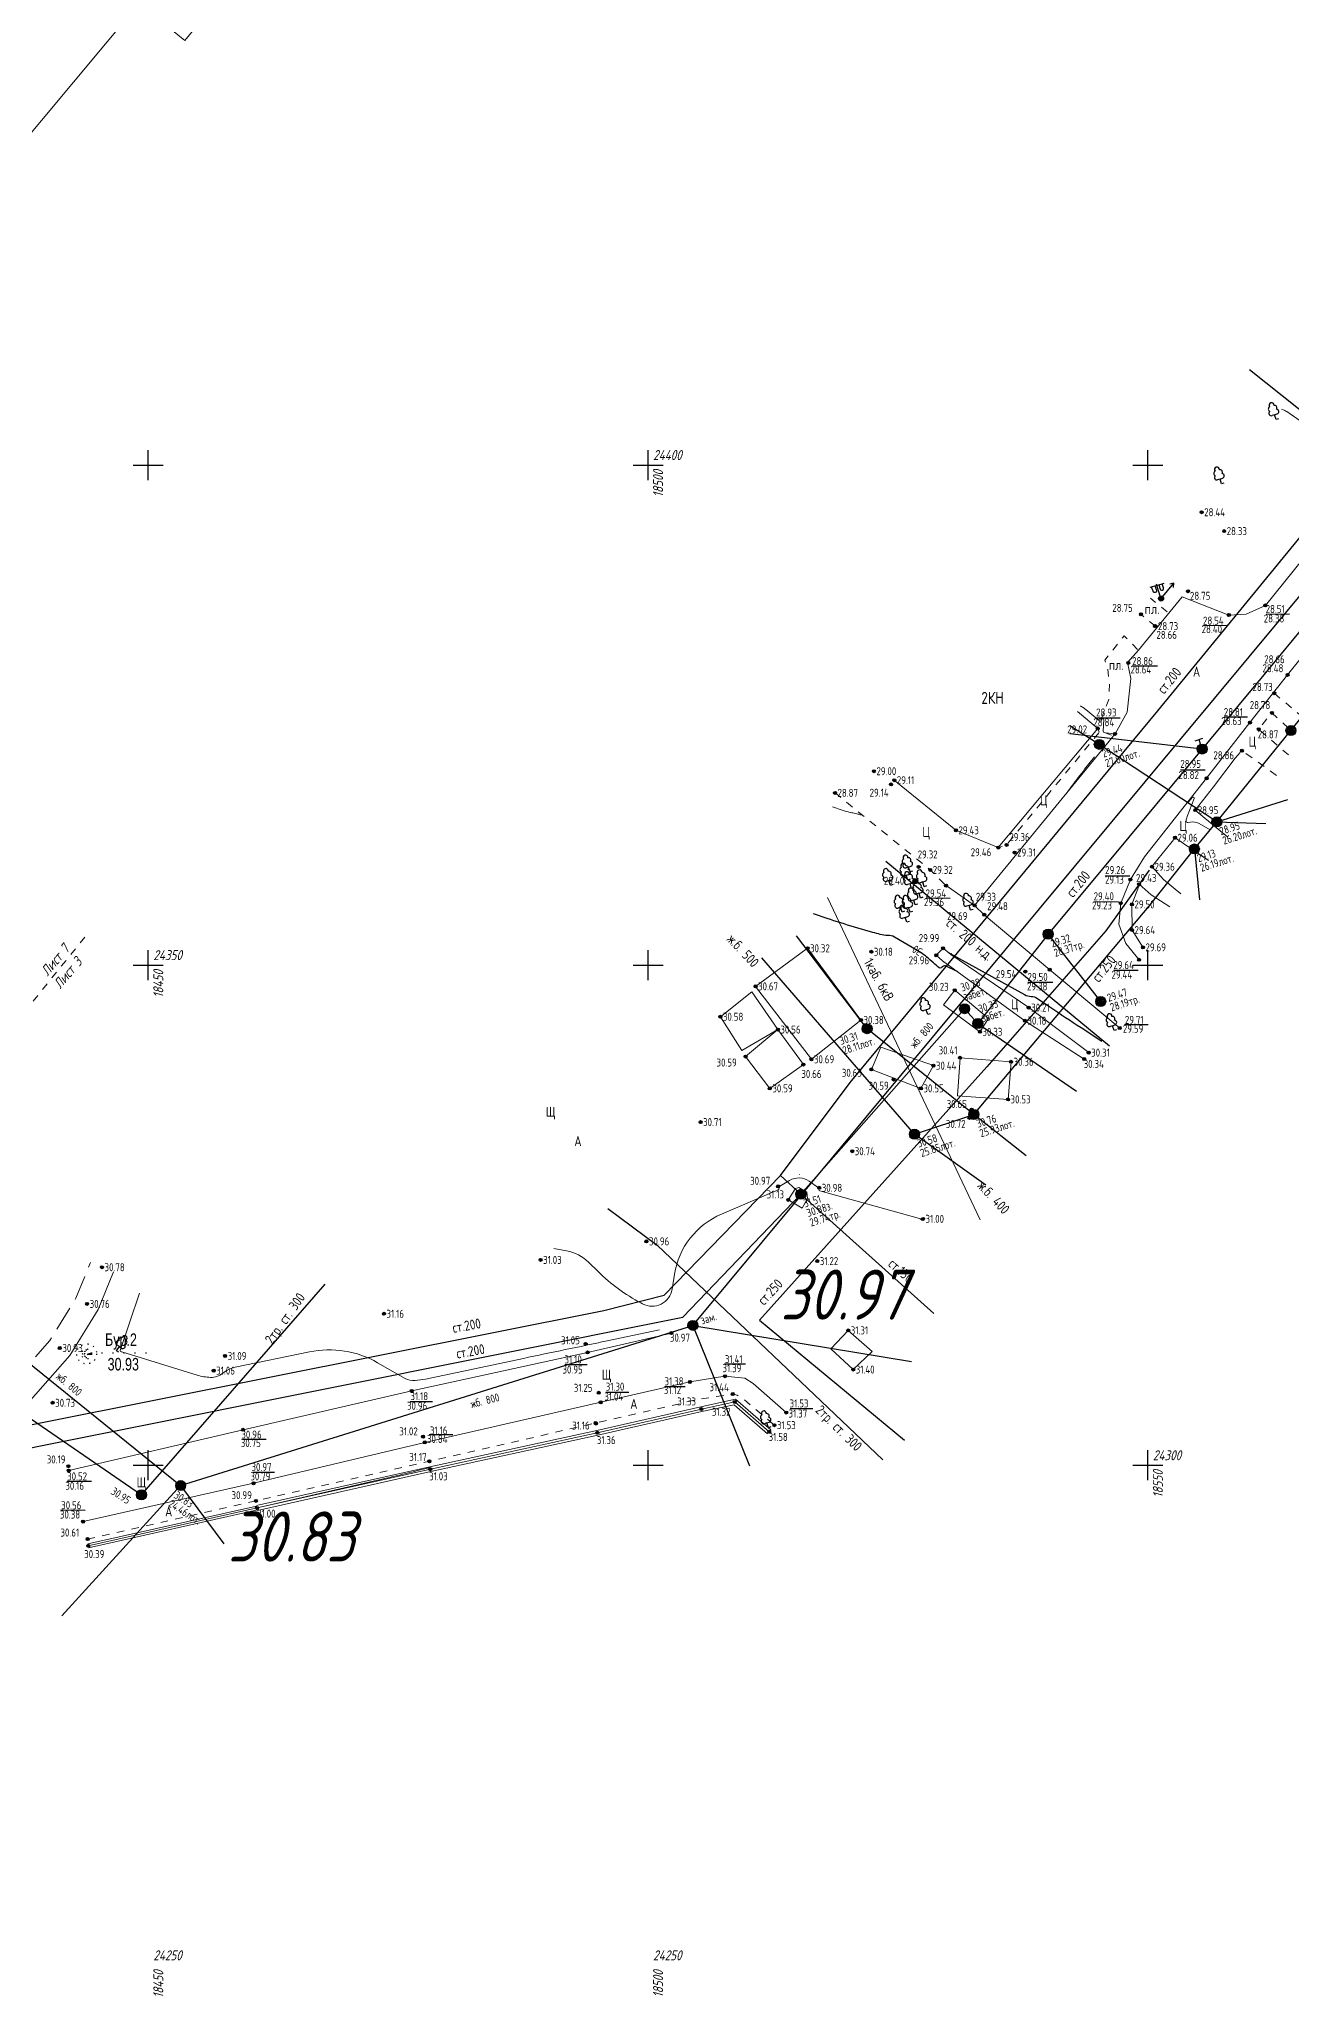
# Model space of a CAD drawing. Header units: metres. Extents: x -2 to 4153, y 0 to 2058.
# Drawn here: x 3031.1 to 3156.4, y 1253.2 to 1448.8 of the extents above; entities that cross this region are included whole.
import ezdxf
from ezdxf.enums import TextEntityAlignment as Align

# ---------------------------------------------------------------- set-up
doc = ezdxf.new("R2010")
doc.units = ezdxf.units.M
for name, pattern in [('CONTI', [1, 0, 1]), ('g5_01_5x1_5', [1.5, 0.75, -0.75]), ('g5_05x2', [3.5, 2.5, -1])]:
    doc.linetypes.add(name, pattern=pattern)
for name, color, linetype, transparency in [('02_Сетка', 7, 'Continuous', 0.65), ('03_Здания и строения', 7, 'Continuous', 0.65), ('06_Инженерно-технические сооружения', 7, 'Continuous', 0.65), ('07_Объекты электропередачи', 7, 'Continuous', 0.65), ('10_Границы покрытий и угодий', 7, 'Continuous', 0.65), ('13_Растительность', 7, 'Continuous', 0.65), ('14_Ограждения', 7, 'Continuous', 0.65), ('19_Горизонтали', 7, 'Continuous', 0.65), ('30_Канализация', 7, 'Continuous', 0.65), ('31_Водопровод', 7, 'Continuous', 0.65), ('32_Теплосеть', 7, 'Continuous', 0.65), ('33_Газопровод', 7, 'Continuous', 0.65), ('38_Кабели высокого напряжения', 7, 'Continuous', 0.65), ('44_Крышки колодцев', 7, 'Continuous', 0.65), ('45_Номера колодцев', 7, 'Continuous', 0.65), ('61_Отметки высоты поверхности', 7, 'Continuous', 0.65)]:
    doc.layers.add(name, color=color, linetype=linetype, transparency=transparency)
for name, color, linetype in [('BORE', 7, 'CONTI'), ('rastr', 7, 'Continuous'), ('Сетка', 7, 'Continuous')]:
    doc.layers.add(name, color=color, linetype=linetype)
doc.layers.add('Вспомогательный текст', color=7, linetype='Continuous', plot=False)
doc.styles.add('LIKE11', font='GOST_0.TTF')
doc.styles.add('LIKE14', font='GOST_0.TTF')
doc.styles.add('LIKE17', font='GOST_0.TTF')
doc.styles.add('LIKE32', font='GOST_0.TTF')
doc.styles.add('LIKE36', font='GOST_0.TTF')
doc.styles.add('Line_GUGK', font='GOST_0.TTF')
doc.styles.add('SHRFT', font='TXT', dxfattribs={"width": 0.75})
doc.styles.get("Standard").update_dxf_attribs({"font": '', "oblique": 15})
doc.styles.get('Standard').set_extended_font_data('GOST_type_A')
doc.linetypes.add('g5_119_1', pattern='A,4,-1,[31,GUGK_2005.shx,S=0.1,R=0,X=0,Y=0],0.35,[31,GUGK_2005.shx,S=0.08,R=0,X=0,Y=0],3.3,[31,GUGK_2005.shx,S=0.08,R=180,X=0,Y=0],0.35,[31,GUGK_2005.shx,S=0.1,R=180,X=0,Y=0],-1', length=10)
doc.linetypes.add('g5_121_t', pattern='A,4,-0.4,["Т",Line_GUGK,S=1,R=0,X=0,Y=-0.5],-1.2,12', length=17.6)
doc.linetypes.add('g5_122_g', pattern='A,1,-1,1.5,-0.4,["Г",Line_GUGK,S=1,R=0,X=0,Y=-0.5],-1.5,1.5,-1,4,-1,4,-1,3', length=20.9)
doc.linetypes.add('g5_122_k', pattern='A,1,-1,1.5,-0.4,["К",Line_GUGK,S=1,R=0,X=0,Y=-0.5],-1.5,1.5,-1,4,-1,4,-1,3', length=20.9)
doc.linetypes.add('g5_122_kl', pattern='A,1,-1,1.5,-0.4,["Кл",Line_GUGK,S=1,R=0,X=0,Y=-0.5],-2.4,1.5,-1,4,-1,4,-1,3', length=21.8)
doc.linetypes.add('g5_122_t', pattern='A,1,-1,1.5,-0.4,["Т",Line_GUGK,S=1,R=0,X=0,Y=-0.5],-1.5,1.5,-1,4,-1,4,-1,3', length=20.9)
doc.linetypes.add('g5_122_v', pattern='A,1,-1,1.5,-0.4,["В",Line_GUGK,S=1,R=0,X=0,Y=-0.5],-1.5,1.5,-1,4,-1,4,-1,3', length=20.9)
doc.linetypes.add('g5_472', pattern='A,0,-4,[25,GUGK_2005.shx,S=0.4,R=0,X=0,Y=-0.2],0', length=4)
doc.linetypes.add('g5_474_1a', pattern='A,1,-0.25,[28,GUGK_2005.shx,S=1,R=0,X=0,Y=0],-0.25,1', length=2.5)

# ---------------------------------------------------------------- blocks, each defined once
blk = doc.blocks.new('g5_115_1')
at = {"color": 0}
for points in [[(0, 0), (2, 0)], [(1.65, -0.25), (2, 0), (1.65, 0.25)]]:
    blk.add_lwpolyline(points, dxfattribs=at)
blk = doc.blocks.new('g5_117t')
h = blk.add_hatch(color=255)
h.paths.add_polyline_path([(-0.04, -0.04), (-0.46, -0.04, 0.367426), (-0.04, -0.46)])
h.paths.add_polyline_path([(0.04, -0.46, 0.367426), (0.46, -0.04), (0.04, -0.04)])
h.paths.add_polyline_path([(0.46, 0.04, 0.921954), (-0.46, 0.04)])
at = {"color": 0}
for points in [[(-0.5, 0), (0.5, 0)], [(0, -0.5), (0, 0)]]:
    blk.add_lwpolyline(points, dxfattribs=at)
blk.add_circle((0, 0), 0.5, dxfattribs=at)
blk = doc.blocks.new('g5_388_1')
at = {"color": 0}
blk.add_lwpolyline([(0, 0.5), (0.26, 0.5, 0.798042), (0.36, 0.97, 0.636328), (0.23, 1.41, 0.533064), (0, 1.75, 0.533064), (-0.23, 1.41, 0.636328), (-0.36, 0.97, 0.798042), (-0.26, 0.5)], format="xyb", dxfattribs=at)
for points in [[(0, 0.5), (-0.26, 0.5)], [(0.25, 0), (0, 0), (0, 0.5)]]:
    blk.add_lwpolyline(points, dxfattribs=at)
blk = doc.blocks.new('g5_117v')
h = blk.add_hatch(color=255)
h.paths.add_polyline_path([(-0.46, 0.04), (0.46, 0.04, 0.921954)])
h.paths.add_polyline_path([(0.46, -0.04), (-0.46, -0.04, 0.921954)])
at = {"color": 0}
blk.add_line((-0.5, 0), (0.5, 0), dxfattribs=at)
blk.add_circle((0, 0), 0.5, dxfattribs=at)
blk = doc.blocks.new('g5_117kb')
h = blk.add_hatch(color=255)
h.paths.add_polyline_path([(0.04, 0.04), (0.46, 0.04, 0.367426), (0.04, 0.46)])
h.paths.add_polyline_path([(-0.04, 0.46, 0.367426), (-0.46, 0.04), (-0.04, 0.04)])
h.paths.add_polyline_path([(-0.04, -0.04), (-0.46, -0.04, 0.367426), (-0.04, -0.46)])
h.paths.add_polyline_path([(0.04, -0.46, 0.367426), (0.46, -0.04), (0.04, -0.04)])
at = {"color": 0}
for points in [[(-0.5, 0), (0.5, 0)], [(0, 0.5), (0, -0.5)]]:
    blk.add_lwpolyline(points, dxfattribs=at)
blk.add_circle((0, 0), 0.5, dxfattribs=at)
blk = doc.blocks.new('g5_122_7')
h = blk.add_hatch(color=0)
edge = h.paths.add_edge_path()
edge.add_arc((0, 0), 0.25, 0, 360)
at = {"color": 0}
blk.add_circle((0, 0), 0.25, dxfattribs=at)
blk = doc.blocks.new('g5_110_1e')
h = blk.add_hatch(color=255)
edge = h.paths.add_edge_path()
edge.add_arc((0, 0), 0.212, 0, 360)
at = {"color": 0}
for p, q in [((0, 1.38), (-0.75, 1.38)), ((0, 0.25), (0, 1.5)), ((0, 1.38), (0.75, 1.38))]:
    blk.add_line(p, q, dxfattribs=at)
for points in [[(-0.2, 1.38), (-0.2, 0.93, -1.040016), (-0.55, 0.93), (-0.55, 1.38)], [(0.2, 1.38), (0.2, 0.93, 1.040016), (0.55, 0.93), (0.55, 1.38)]]:
    blk.add_lwpolyline(points, format="xyb", dxfattribs=at)
blk.add_circle((0, 0), 0.25, dxfattribs=at)
blk = doc.blocks.new('g5_304_4')
h = blk.add_hatch(color=255)
edge = h.paths.add_edge_path()
edge.add_arc((0, 0), 0.463, 0, 360)
at = {"color": 0}
for p, q in [((-0.4, 1), (0.4, 1)), ((0, 0.5), (0, 1))]:
    blk.add_line(p, q, dxfattribs=at)
blk.add_circle((0, 0), 0.5, dxfattribs=at)
blk = doc.blocks.new('g5_012')
at = {"color": 92}
for points in [[(-1.5, 0), (1.5, 0)], [(0, -1.5), (0, 1.5)]]:
    blk.add_lwpolyline(points, dxfattribs=at)
blk = doc.blocks.new('g5_330')
blk.add_hatch(color=0).paths.add_polyline_path([(0.15, 0, 1), (-0.15, 0, 1)])
at = {"color": 0}
blk.add_circle((0, 0), 0.15, dxfattribs=at)
blk = doc.blocks.new('g5_117kl')
h = blk.add_hatch(color=255)
h.paths.add_polyline_path([(0.42, 0.2, 0.633652), (-0.42, 0.2)])
h.paths.add_polyline_path([(-0.45, 0.12, 0.067116), (-0.46, 0, 0.067116), (-0.45, -0.12), (0.45, -0.12, 0.067116), (0.46, 0, 0.067116), (0.45, 0.12)])
h.paths.add_polyline_path([(-0.42, -0.2, 0.633652), (0.42, -0.2)])
at = {"color": 0}
for p, q in [((-0.47, 0.16), (0.47, 0.16)), ((-0.47, -0.16), (0.47, -0.16))]:
    blk.add_line(p, q, dxfattribs=at)
blk.add_circle((0, 0), 0.5, dxfattribs=at)
blk = doc.blocks.new('BL_985')
at = {"color": 0}
for radius in [2, 1, 0.8, 0.6, 0.4, 0.2]:
    blk.add_circle((0, 0), radius, dxfattribs=at)

msp = doc.modelspace()

# ---------------------------------------------------------------- linework, layer by layer
at = {"layer": '03_Здания и строения', "color": 7, "linetype": 'Continuous', "lineweight": 20, "flags": 128}
for points in [[(3069.687, 1495.024), (3036.338, 1454.935), (3031.907, 1458.675), (3000.328, 1421.124), (2995.659, 1425.029), (2968.563, 1392.768), (2977.551, 1385.267), (3004.184, 1417.107), (3008.578, 1413.476), (3041.129, 1452.411), (3045.681, 1448.698), (3078.003, 1488), (3069.687, 1495.024)], [(3116.663, 1374.757), (3122.824, 1369.749), (3127.066, 1368.021), (3137.014, 1379.926), (3134.975, 1381.637)], [(3102.78, 1354.144), (3108.373, 1346.852), (3113.327, 1350.779), (3107.98, 1357.95), (3102.78, 1354.144)], [(3104.209, 1343.944), (3107.563, 1346.323), (3105.013, 1349.825), (3102.392, 1353.592), (3099.263, 1351.107), (3101.42, 1347.732), (3105.013, 1349.825), (3101.784, 1347.122), (3104.209, 1343.944)], [(3114.376, 1345.841), (3115.31, 1348.077), (3120.575, 1346.216), (3119.326, 1343.943), (3114.376, 1345.841)], [(3123.236, 1347.005), (3128.346, 1346.604), (3128.038, 1342.843), (3122.978, 1343.215), (3123.236, 1347.005)], [(3112.05, 1319.747), (3110.324, 1317.901), (3112.55, 1315.833), (3114.431, 1317.637), (3112.05, 1319.747)]]:
    msp.add_lwpolyline(points, dxfattribs=at)
at = {"layer": '06_Инженерно-технические сооружения', "color": 7, "linetype": 'Continuous', "lineweight": 20, "flags": 128}
for points in [[(3135.665, 1346.878), (3129.73, 1350.709), (3121.478, 1356.7), (3120.854, 1357.252), (3121.543, 1357.95), (3122.329, 1357.332), (3130.109, 1352.02), (3136.107, 1347.518)], [(3125.229, 1349.598), (3126.096, 1350.922), (3122.717, 1353.749), (3121.574, 1352.313), (3125.229, 1349.598)], [(3124.393, 1341.824), (3124.18, 1340.999), (3125.047, 1341.145), (3124.393, 1341.824)], [(3107.119, 1334.028), (3106.765, 1333.948), (3106.049, 1332.801), (3107.436, 1331.955), (3107.983, 1332.95), (3107.907, 1333.554), (3107.119, 1334.028)]]:
    msp.add_lwpolyline(points, dxfattribs=at)
at = {"layer": '10_Границы покрытий и угодий', "color": 7, "linetype": 'Continuous', "lineweight": 20, "flags": 128}
for points in [[(3171.844, 1440.363), (3176.68, 1436.31), (3179.409, 1433.338), (3180.281, 1431.648), (3180.515, 1430.803), (3180.616, 1428.415), (3180.423, 1427.332), (3179.917, 1425.734), (3178.781, 1423.629), (3175.118, 1418.758), (3166.751, 1408.392), (3161.283, 1401.495), (3153.787, 1392.233), (3151.864, 1391.351), (3150.146, 1391.271), (3145.468, 1393.094), (3141.109, 1387.757), (3140.008, 1386.515), (3140.336, 1384.924), (3139.949, 1381.565), (3138.756, 1379.388), (3124.694, 1362.242)], [(3141.153, 1356.805), (3139.841, 1358.414), (3139.119, 1360.349), (3139.321, 1362.455), (3140.291, 1364.827), (3141.709, 1367.107), (3147.907, 1374.948), (3152.242, 1380.517), (3156, 1385.285), (3157.236, 1386.84), (3158.831, 1388.322), (3159.829, 1387.381), (3161.502, 1386.068)], [(3121.836, 1364.213), (3124.457, 1362.405)], [(3124.694, 1362.242), (3125.663, 1361.305), (3132.22, 1355.812), (3139.219, 1349.979)], [(3004.907, 1353.621), (2999.149, 1346.472), (2993.876, 1337.749), (2998.908, 1326.001), (3004.985, 1317.322), (3023.595, 1308.755), (3029.273, 1311.673), (3034.183, 1317.238), (3037.029, 1321.827), (3038.554, 1325.59)], [(3034.074, 1305.727), (3051.517, 1309.813), (3068.392, 1313.689), (3085.982, 1317.54), (3094.363, 1319.482)], [(3105.852, 1311.537), (3102.553, 1314.445), (3101.693, 1314.98), (3099.712, 1315.17), (3096.21, 1314.59), (3087.289, 1312.561), (3069.691, 1308.554), (3052.558, 1304.462), (3035.51, 1300.63)]]:
    msp.add_lwpolyline(points, dxfattribs=at)
at = {"layer": '10_Границы покрытий и угодий', "color": 7, "linetype": 'g5_01_5x1_5', "lineweight": 20, "flags": 128}
for points in [[(3143.957, 1391.576), (3142.282, 1392.958)], [(3142.788, 1390.158), (3141.327, 1391.341)], [(3141.009, 1387.839), (3139.652, 1389.206), (3137.724, 1386.747), (3137.968, 1386.209), (3138.189, 1384.375), (3138.115, 1382.839), (3137.014, 1379.926), (3137.167, 1379.55)], [(3154.672, 1383.457), (3157.561, 1381.015), (3160.152, 1384.553), (3159.544, 1385.03), (3157.331, 1386.643)], [(3156.112, 1377.283), (3153.126, 1379.855), (3154.432, 1381.482), (3156.347, 1379.721)], [(3138.594, 1379.395), (3137.167, 1379.55), (3127.897, 1368.29), (3127.066, 1368.021)], [(3150.757, 1376.959), (3151.441, 1377.704), (3155.052, 1375.128)], [(3110.729, 1373.49), (3120.257, 1365.792), (3121.836, 1364.213)], [(3035.951, 1298.889), (3052.793, 1302.702), (3070.157, 1306.66), (3086.776, 1310.486), (3096.849, 1312.807), (3100.503, 1313.385), (3100.937, 1313.279), (3101.387, 1313.05), (3104.666, 1310.271), (3104.147, 1309.609)]]:
    msp.add_lwpolyline(points, dxfattribs=at)
at = {"layer": '10_Границы покрытий и угодий', "color": 7, "linetype": 'g5_05x2', "lineweight": 20, "flags": 128}
msp.add_lwpolyline([(3006.854, 1352.053), (3001.201, 1345.035), (2996.68, 1337.554), (3001.104, 1327.223), (3006.645, 1319.31), (3023.535, 1311.535), (3027.711, 1313.681), (3032.169, 1318.734), (3034.792, 1322.963), (3036.237, 1326.529)], dxfattribs=at)
at = {"layer": '14_Ограждения', "color": 7, "linetype": 'g5_474_1a', "lineweight": 20, "flags": 128}
for points in [[(3150.757, 1376.959), (3148.6, 1374.093), (3146.766, 1371.761), (3150.018, 1369.062)], [(3148.089, 1366.738), (3144.747, 1369.006), (3142.593, 1366.331), (3142.447, 1366.104), (3143.601, 1364.84), (3145.326, 1363.409)], [(3144.238, 1362.098), (3142.366, 1363.293), (3141.159, 1364.35), (3141.111, 1364.162), (3140.435, 1362.341), (3140.447, 1359.77), (3141.54, 1358.048)], [(3104.147, 1309.609), (3100.701, 1312.59), (3097.364, 1311.876), (3086.951, 1309.507), (3070.247, 1305.869), (3052.913, 1301.991)]]:
    msp.add_lwpolyline(points, dxfattribs=at)
at = {"layer": '14_Ограждения', "color": 7, "linetype": 'Continuous', "lineweight": 20, "flags": 128}
for points in [[(3104.311, 1309.798), (3100.77, 1312.86), (3097.31, 1312.12), (3086.897, 1309.751), (3070.193, 1306.113), (3052.859, 1302.235)], [(3103.984, 1309.42), (3100.632, 1312.319), (3097.418, 1311.632), (3087.005, 1309.263), (3070.301, 1305.625), (3052.968, 1301.747)], [(3035.973, 1298.413), (3052.869, 1302.186)], [(3036.061, 1298.023), (3052.957, 1301.796)]]:
    msp.add_lwpolyline(points, dxfattribs=at)
at = {"layer": '14_Ограждения', "color": 7, "linetype": 'g5_472', "lineweight": 20, "flags": 128}
msp.add_lwpolyline([(3036.017, 1298.218), (3052.913, 1301.991)], dxfattribs=at)
at = {"layer": '19_Горизонтали', "color": 32, "linetype": 'Continuous', "lineweight": 20, "flags": 128}
for points, elevation in [([(3013.701, 1443.773), (3016.076, 1445.224, 0.0797786), (3020.247, 1448.793), (3021.474, 1450.239, 0.1799005), (3022.04, 1451.798), (3022.04, 1451.798, -0.2429825), (3022.75, 1453.201), (3023.533, 1453.766, 0.0602037), (3024.736, 1454.878), (3024.736, 1454.878, 0.0000011), (3025.806, 1456.135), (3026.601, 1457.071, 0.2642007), (3026.79, 1458.06), (3026.79, 1458.06, -0.2688347), (3026.986, 1459.043), (3032.091, 1464.84, -0.5652912), (3034.466, 1464.407), (3034.702, 1463.783, 0.3544602), (3036.947, 1462.474), (3036.947, 1462.474, 0.1114319), (3039.984, 1463.67), (3048.319, 1469.338)], 26.5), ([(3169.491, 1412.012), (3168.226, 1411.959, 0.2422675), (3166.27, 1410.845), (3164.347, 1407.897, 0.312765), (3164.363, 1407.312), (3164.403, 1407.257, -0.3753915), (3164.367, 1406.824), (3164.245, 1406.707, -0.832372), (3164.21, 1406.732), (3164.21, 1406.732, 0.3515192), (3164.166, 1406.912), (3163.824, 1407.176, 0.3341337), (3163.515, 1407.179), (3163.515, 1407.179, -0.2865323), (3163.188, 1407.154), (3161.618, 1407.976, -0.0300244), (3158.256, 1410.001), (3155.919, 1411.607, 0.0367409), (3155.747, 1411.708), (3155.747, 1411.708, 0.0361973), (3155.561, 1411.783), (3155.391, 1411.837)], 28), ([(3138.39, 1379.243), (3137.848, 1379.449, 0.009267), (3137.65, 1379.52), (3137.65, 1379.52, -0.3359026), (3137.555, 1379.659), (3137.616, 1380.834, 0.7685988), (3137.452, 1380.887), (3137.452, 1380.887, -0.4516518), (3137.014, 1380.82), (3135.811, 1381.829, 0.0306708), (3135.592, 1381.991), (3135.556, 1382.015, 0.0166363), (3135.396, 1382.111), (3135.339, 1382.143, 0.0512012), (3135.289, 1382.165), (3135.263, 1382.173)], 29), ([(3133.84, 1373.393), (3134.453, 1374.215, -0.0057353), (3135.698, 1375.844), (3136.682, 1377.102)], 29), ([(3110.48, 1372.079), (3111.462, 1371.747, 0.0339135), (3112.256, 1371.537), (3112.398, 1371.509, -0.0158032), (3112.919, 1371.391), (3113.022, 1371.365, 0.0105379), (3113.336, 1371.29), (3113.493, 1371.257)], 29), ([(3148.266, 1369.798), (3147.146, 1370.429, 0.177787), (3146.285, 1370.57), (3146.04, 1370.522, -0.5037642), (3145.851, 1370.696), (3145.851, 1370.696, -0.0669628), (3145.953, 1371.111), (3146.659, 1372.915, 0.8523097), (3146.47, 1373.027), (3146.029, 1372.493)], 29), ([(3082.608, 1327.944), (3083.881, 1327.709, -0.149592), (3086.077, 1326.567), (3087.053, 1325.608, 0.0719935), (3091.304, 1322.49), (3091.472, 1322.401, 0.515042), (3094.438, 1323.879), (3094.674, 1325.361, -0.2579559), (3099.361, 1331.372), (3105.043, 1333.798, 0.318392), (3105.128, 1333.937), (3105.125, 1333.986, -0.1206243), (3105.142, 1334.085), (3105.142, 1334.085, -0.156063), (3105.207, 1334.158), (3106.183, 1334.739, -0.297046), (3108.143, 1334.66), (3109.085, 1333.99, -0.2170127), (3109.098, 1333.968), (3109.098, 1333.968, -0.0229923), (3109.1, 1333.94), (3109.1, 1333.836, 0.3357728), (3109.215, 1333.686), (3119.18, 1330.941, -0.1284882), (3119.297, 1330.873), (3119.305, 1330.865, 0.0439292), (3119.393, 1330.792), (3119.416, 1330.776, 0.2877278), (3119.466, 1330.774), (3119.492, 1330.788)], 31), ([(3093.181, 1319.8), (3087.939, 1318.699, -0.0010255), (3083.747, 1317.827), (3083.747, 1317.827, 0.0013148), (3079.555, 1316.953), (3069.768, 1314.884, -0.0305404), (3068.715, 1314.728), (3068.715, 1314.728, -0.1524113), (3067.721, 1314.946), (3064.973, 1316.516, 0.1829034), (3058.141, 1317.597), (3050.733, 1316.059, 0.1194511), (3049.49, 1315.47), (3049.472, 1315.455, -0.1803956), (3048.255, 1315.047), (3048.255, 1315.047, -0.0663401), (3046.916, 1315.272), (3039.391, 1317.588, -0.0699036), (3039.263, 1317.648), (3039.263, 1317.648, -0.3417962), (3039.226, 1317.754), (3041.146, 1323.467)], 31), ([(3052.905, 1302.038), (3052.895, 1302.012, 0.600125), (3052.912, 1301.992), (3066.142, 1305.045, 0.0062257), (3068.858, 1305.707), (3070.212, 1306.055)], 31)]:
    msp.add_lwpolyline(points, format="xyb", dxfattribs=dict(at, elevation=elevation))
at = {"layer": '19_Горизонтали', "color": 32, "linetype": 'Continuous', "lineweight": 30, "elevation": 30, "flags": 128}
for points in [[(3123.005, 1355.591), (3121.774, 1356.196, 0.3040491), (3121.58, 1356.169), (3121.58, 1356.169, -0.009488), (3121.4, 1356.017), (3121.375, 1355.996, -0.368067), (3121.145, 1356), (3120.993, 1356.135, 0.0009247), (3120.461, 1356.604), (3120.188, 1356.844, 0.0462842), (3119.031, 1357.684), (3116.688, 1359.074, 0.1516567), (3115.988, 1359.241), (3115.988, 1359.241, -0.0924081), (3115.253, 1359.328), (3115.252, 1359.328, 0.0054992), (3114.529, 1359.545), (3112.68, 1360.077, -0.0115439), (3109.946, 1360.932), (3108.589, 1361.391)], [(3122.023, 1357.572), (3122.326, 1357.407, -0.0843794), (3122.406, 1357.344), (3122.406, 1357.344, 0.0835194), (3122.485, 1357.282), (3129.703, 1353.318, 0.1169379), (3130.346, 1353.141), (3130.346, 1353.141, -0.1405666), (3130.972, 1352.936), (3132.233, 1352.082, 0.0056339), (3135.346, 1350.025), (3137.438, 1348.677)]]:
    msp.add_lwpolyline(points, format="xyb", dxfattribs=at)
msp.add_lwpolyline([(3122.371, 1357.383), (3122.354, 1357.389)], dxfattribs=at)
at = {"layer": '19_Горизонтали', "color": 32, "linetype": 'Continuous', "lineweight": 20, "elevation": 31, "flags": 128}
msp.add_lwpolyline([(3107.188, 1335.338), (3107.202, 1335.341)], dxfattribs=at)
at = {"layer": '30_Канализация', "color": 32, "linetype": 'g5_122_kl', "lineweight": 30, "flags": 128}
for points in [[(2573.205, 1770.447), (2565.789, 1625.953), (2660.178, 1571.132), (2816.617, 1488.592), (2949.954, 1381.6), (3024.481, 1321.008), (3045.266, 1304.235), (3096.516, 1320.248), (3183.384, 1424.575), (3235.906, 1417.46), (3257.899, 1413.341), (3277.77, 1408.372)], [(3096.516, 1320.248), (3102.159, 1306.193)], [(3096.516, 1320.248), (3118.395, 1316.631)], [(3045.266, 1304.235), (3033.378, 1291.225)], [(3045.266, 1304.235), (3049.591, 1298.406)]]:
    msp.add_lwpolyline(points, dxfattribs=at)
at = {"layer": '30_Канализация', "color": 32, "linetype": 'g5_122_k', "lineweight": 30, "flags": 128}
for points in [[(3124.619, 1341.331), (3142.121, 1362.141), (3146.679, 1367.878), (3148.92, 1370.589), (3156.347, 1379.721), (3158.36, 1382.22), (3162.713, 1387.871), (3166.204, 1391.519), (3169.229, 1394.863), (3175.919, 1403.739), (3181.941, 1411.065), (3184.495, 1414.283), (3186.989, 1416.979), (3186.723, 1410.536)], [(3148.92, 1370.589), (3137.17, 1378.337), (3134.222, 1380.203)], [(3148.92, 1370.589), (3156.039, 1372.814)], [(3148.92, 1370.589), (3153.845, 1370.432)], [(3146.679, 1367.878), (3147.204, 1362.795)], [(3129.839, 1337.207), (3124.619, 1341.331), (3113.937, 1349.909), (3106.869, 1359.21)], [(3125.805, 1334.273), (3118.682, 1339.356), (3103.401, 1356.988)], [(3118.682, 1339.356), (3124.619, 1341.331)]]:
    msp.add_lwpolyline(points, dxfattribs=at)
at = {"layer": '31_Водопровод', "color": 4, "linetype": 'g5_122_v', "lineweight": 30, "flags": 128}
for points in [[(3020.323, 1308.327), (3087.595, 1321.722), (3093.64, 1323.263), (3105.288, 1335.25), (3112.251, 1344.541), (3143.038, 1381.703), (3159.989, 1402.389), (3163.627, 1406.691), (3152.211, 1415.79)], [(3167.337, 1401.896), (3153.642, 1385.296), (3132.045, 1359.362), (3125.018, 1350.423), (3123.701, 1351.912), (3107.31, 1333.355)], [(3147.462, 1377.875), (3134.227, 1379.401)], [(3142.173, 1365.764), (3137.82, 1359.706), (3125.907, 1346.103), (3103.192, 1320.766), (3117.683, 1308.763)], [(3137.312, 1352.627), (3132.045, 1359.362)], [(3125.018, 1350.423), (3134.878, 1343.68)], [(3105.288, 1335.25), (3107.31, 1333.355)], [(3021.417, 1306.25), (3095.504, 1321.068), (3107.31, 1333.355), (3120.608, 1321.426)]]:
    msp.add_lwpolyline(points, dxfattribs=at)
at = {"layer": '32_Теплосеть', "color": 5, "linetype": 'g5_121_t', "lineweight": 30, "flags": 128}
msp.add_lwpolyline([(2867.364, 1443.913), (2895.337, 1420.729), (2934.021, 1388.772), (2937.446, 1385.951), (2966.84, 1361.665), (2979.859, 1351.099), (3000.431, 1334.251), (3012.956, 1324.178), (3022.936, 1315.939), (3041.34, 1303.305), (3059.732, 1324.383)], dxfattribs=at)
at = {"layer": '32_Теплосеть', "color": 5, "linetype": 'g5_122_t', "lineweight": 30, "flags": 128}
msp.add_lwpolyline([(3087.989, 1331.923), (3092.924, 1328.278), (3115.509, 1306.809)], dxfattribs=at)
at = {"layer": '33_Газопровод', "color": 132, "linetype": 'g5_122_g', "lineweight": 30, "flags": 128}
msp.add_lwpolyline([(3115.824, 1366.658), (3138.178, 1348.191)], dxfattribs=at)
at = {"layer": '38_Кабели высокого напряжения', "color": 1, "linetype": 'g5_119_1', "lineweight": 20, "flags": 128}
msp.add_lwpolyline([(3125.259, 1330.791), (3109.967, 1363.034)], dxfattribs=at)
at = {"layer": '61_Отметки высоты поверхности', "flags": 128}
for points in [[(3153.856, 1391.367), (3156.186, 1391.381)], [(3147.639, 1390.238), (3149.97, 1390.252)], [(3140.472, 1386.201), (3142.988, 1386.196)], [(3136.9, 1381.007), (3139.27, 1380.994)], [(3149.658, 1381.086), (3152.003, 1381.086)], [(3145.309, 1375.806), (3147.766, 1375.806)], [(3137.753, 1365.193), (3140.24, 1365.2)], [(3119.878, 1362.987), (3122.261, 1362.977)], [(3136.58, 1362.609), (3139.105, 1362.625)], [(3138.64, 1355.778), (3141.046, 1355.772)], [(3139.702, 1350.329), (3142.075, 1350.34)], [(3083.699, 1316.324), (3085.933, 1316.324)], [(3099.672, 1316.39), (3101.783, 1316.39)], [(3087.79, 1313.584), (3090.093, 1313.584)], [(3093.821, 1314.152), (3095.742, 1314.137)], [(3068.233, 1312.649), (3070.473, 1312.655)], [(3106.245, 1311.926), (3108.508, 1311.926)], [(3051.448, 1308.861), (3053.836, 1308.881)], [(3070.122, 1309.324), (3072.49, 1309.324)], [(3052.484, 1305.582), (3054.657, 1305.582)], [(3033.918, 1304.66), (3036.339, 1304.671)], [(3033.273, 1301.8), (3035.703, 1301.785)]]:
    msp.add_lwpolyline(points, dxfattribs=at)
at = {"layer": '61_Отметки высоты поверхности', "elevation": 30, "flags": 128}
msp.add_lwpolyline([(3130.031, 1354.553), (3132.512, 1354.563)], dxfattribs=at)
at = {"layer": 'BORE', "color": 5}
msp.add_line((3037.35, 1317.511), (3041.944, 1317.511), dxfattribs=at)
at = {"layer": 'rastr', "color": 5, "linetype": 'g5_01_5x1_5', "lineweight": 20, "flags": 128}
msp.add_lwpolyline([(3002.187, 1317.683), (3036.127, 1359.622)], dxfattribs=at)

# ---------------------------------------------------------------- block references
at = {"layer": '02_Сетка', "color": 92, "linetype": 'Continuous', "lineweight": 15, "ltscale": 0.5}
for p in [(3042.029, 1406.265), (3092.029, 1406.265), (3142.029, 1406.265), (3042.029, 1356.265), (3092.029, 1356.265), (3142.029, 1356.265), (3042.029, 1306.265), (3092.029, 1306.265), (3142.029, 1306.265)]:
    msp.add_blockref('g5_012', p, dxfattribs=at)
at = {"layer": '07_Объекты электропередачи', "color": 7, "linetype": 'Continuous', "lineweight": 20}
for name, rotation in [('g5_110_1e', 17.69727627159691), ('g5_115_1', 50.02171000928878)]:
    msp.add_blockref(name, (3143.351, 1392.922, 28.597), dxfattribs=dict(at, rotation=rotation))
at = {"layer": '13_Растительность', "color": 92, "linetype": 'Continuous', "lineweight": 20}
for p, rotation in [((3154.862, 1410.815, 28.029), 17.69727627159691), ((3149.407, 1404.386, 28.342), 17.69727627159691), ((3116.267, 1364.242, 29.519), 17.69727627159691), ((3118.012, 1364.771, 29.392), 17.69727627159691), ((3118.235, 1365.596, 29.381), 17.69727627159691), ((3118.394, 1363.927, 29.474), 17.69727627159691), ((3119.66, 1364.107, 29.418), 17.69727627159691), ((3118.764, 1362.297, 29.598), 17.69727627159691), ((3119.29, 1362.977, 29.562), 17.69727627159691), ((3124.3, 1361.769, 29.461), 17.69727627159691), ((3117.435, 1361.573, 29.731), 17.69727627159691), ((3117.917, 1360.558, 29.857), 17.69727627159691), ((3118.242, 1361.552, 29.736), 17.69727627159691), ((3120.002, 1351.331, 30.24), 17.69727627159691), ((3138.647, 1349.731, 29.72), 17.69727627159691), ((3038.86, 1317.703, 30.997), 327.2608096277772), ((3104.06, 1310.018, 31.604), 17.69727627159691)]:
    msp.add_blockref('g5_388_1', p, dxfattribs=dict(at, rotation=rotation))
at = {"layer": '31_Водопровод', "color": 94, "linetype": 'Continuous', "lineweight": 20, "rotation": 17.69727627159691}
msp.add_blockref('g5_304_4', (3147.462, 1377.875), dxfattribs=at)
at = {"layer": '44_Крышки колодцев', "color": 7, "linetype": 'Continuous', "lineweight": 20}
for name, p, rotation in [('g5_117kb', (3156.347, 1379.721, 28.778), 17.69727627159691), ('g5_117kb', (3137.17, 1378.337, 29.442), 17.69727627159691), ('g5_117kb', (3148.92, 1370.589, 28.946), 17.69727627159691), ('g5_117kb', (3146.679, 1367.878, 29.131), 17.69727627159691), ('g5_122_7', (3118.763, 1364.67, 29.543), 17.69727627159691), ('g5_117v', (3132.045, 1359.362, 29.319), 17.69727627159691), ('g5_117v', (3123.701, 1351.912, 30.28), 17.69727627159691), ('g5_117v', (3137.312, 1352.627, 29.473), 17.69727627159691), ('g5_117kb', (3113.937, 1349.909, 30.31), 17.69727627159691), ('g5_117v', (3125.018, 1350.423, 30.33), 17.69727627159691), ('g5_117kb', (3124.619, 1341.331, 30.764), 17.69727627159691), ('g5_117kb', (3124.619, 1341.331, 30.764), 17.69727627159691), ('g5_117kb', (3118.682, 1339.356, 30.58), 17.69727627159691), ('g5_117v', (3107.31, 1333.355, 31.51), 17.69727627159691), ('g5_117kl', (3096.516, 1320.248), 326.3099380122847), ('g5_117kl', (3045.266, 1304.235, 30.827), 326.3099380122847), ('g5_117t', (3041.34, 1303.305, 30.946), 327.2608096277772)]:
    msp.add_blockref(name, p, dxfattribs=dict(at, rotation=rotation))
at = {"layer": '61_Отметки высоты поверхности', "color": 7, "linetype": 'Continuous', "lineweight": 20}
for p in [(3147.412, 1401.548, 28.435), (3149.663, 1399.66, 28.327), (3146.048, 1393.652, 28.442), (3141.327, 1391.341, 28.747), (3150.146, 1391.271, 28.399), (3153.787, 1392.233, 28.38), (3142.742, 1390.159, 28.656), (3142.788, 1390.158, 28.726), (3140.062, 1386.485, 28.639), (3156, 1385.285, 28.479), (3154.672, 1383.457, 28.727), (3154.432, 1381.482, 28.782), (3137.014, 1379.926, 29.016), (3138.756, 1379.388, 28.821), (3152.242, 1380.517, 28.626), (3153.126, 1379.855, 28.869), (3151.441, 1377.704, 28.864), (3114.623, 1375.656, 29.002), (3110.729, 1373.49, 28.868), (3116.337, 1374.331, 29.138), (3116.663, 1374.757, 29.106), (3147.907, 1374.948, 28.82), (3146.766, 1371.761, 28.948), (3122.824, 1369.749, 29.427), (3127.066, 1368.021, 29.455), (3127.897, 1368.29, 29.355), (3128.696, 1367.526, 29.309), (3144.747, 1369.006, 29.06), (3119.097, 1366.091, 29.319), (3120.257, 1365.792, 29.323), (3142.447, 1366.104, 29.359), (3121.836, 1364.213, 29.362), (3140.291, 1364.827, 29.126), (3141.159, 1364.35, 29.434), (3124.694, 1362.242, 29.333), (3139.321, 1362.455, 29.232), (3140.435, 1362.341, 29.497), (3125.663, 1361.305, 29.396), (3140.447, 1359.77, 29.638), (3107.98, 1357.95, 30.322), (3114.366, 1357.604, 30.184), (3121.543, 1357.95, 29.989), (3141.54, 1358.048, 29.692), (3120.854, 1357.252, 29.958), (3129.773, 1355.629, 29.539), (3132.22, 1355.812, 29.381), (3141.153, 1356.805, 29.439), (3102.78, 1354.144, 30.667), (3122.717, 1353.749, 30.232), (3130.109, 1352.02, 30.211), (3099.263, 1351.107, 30.582), (3105.013, 1349.825, 30.555), (3113.327, 1350.779, 30.376), (3129.73, 1350.709, 30.185), (3139.219, 1349.979, 29.587), (3125.229, 1349.598, 30.332), (3101.784, 1347.122, 30.588), (3107.563, 1346.323, 30.66), (3108.373, 1346.852, 30.688), (3114.376, 1345.841, 30.628), (3120.575, 1346.216, 30.445), (3123.236, 1347.005, 30.408), (3128.346, 1346.604, 30.357), (3135.665, 1346.878, 30.339), (3136.107, 1347.518, 30.308), (3104.209, 1343.944, 30.592), (3116.584, 1344.823, 30.586), (3119.326, 1343.943, 30.551), (3128.038, 1342.843, 30.526), (3097.278, 1340.574, 30.714), (3124.18, 1340.999, 30.717), (3124.393, 1341.824, 30.647), (3112.451, 1337.659, 30.739), (3105.04, 1334.146, 30.967), (3106.049, 1332.801, 31.376), (3109.153, 1334.002, 30.979), (3119.535, 1330.9, 30.996), (3091.868, 1328.648, 30.955), (3081.274, 1326.796, 31.026), (3108.955, 1326.673, 31.22), (3037.395, 1326.06, 30.78), (3035.91, 1322.395, 30.764), (3065.603, 1321.409, 31.155), (3094.363, 1319.482, 30.968), (3112.05, 1319.747, 31.313), (3033.176, 1317.986, 30.931), (3049.715, 1317.19, 31.092), (3085.779, 1318.399, 31.049), (3085.982, 1317.54, 30.952), (3048.568, 1315.727, 31.06), (3096.21, 1314.59, 31.119), (3099.712, 1315.17, 31.387), (3112.55, 1315.833, 31.398), (3068.392, 1313.689, 30.965), (3087.098, 1313.509, 31.248), (3087.289, 1312.561, 31.035), (3100.503, 1313.385, 31.442), (3100.701, 1312.59, 31.322), (3032.46, 1312.509, 30.733), (3097.364, 1311.876, 31.328), (3105.852, 1311.537, 31.37), (3051.517, 1309.813, 30.748), (3069.513, 1309.121, 31.021), (3086.776, 1310.486, 31.309), (3086.81, 1310.431, 31.155), (3086.951, 1309.507, 31.355), (3104.147, 1309.609, 31.579), (3104.666, 1310.271, 31.534), (3069.691, 1308.554, 30.836), (3034.037, 1306.165, 30.186), (3034.074, 1305.727, 30.165), (3070.157, 1306.66, 31.173), (3070.247, 1305.869, 31.029), (3052.558, 1304.462, 30.789), (3052.793, 1302.702, 30.986), (3052.913, 1301.991, 31.001), (3035.51, 1300.63, 30.377), (3035.951, 1298.889, 30.606), (3036.017, 1298.218, 30.394)]:
    msp.add_blockref('g5_330', p, dxfattribs=at)
at = {"layer": 'BORE', "color": 5, "lineweight": 60, "xscale": 0.5, "yscale": 0.5, "zscale": 0.5}
msp.add_blockref('BL_985', (3035.86, 1317.393), dxfattribs=at)

# ---------------------------------------------------------------- texts
at = {"layer": '03_Здания и строения', "color": 7, "linetype": 'Continuous', "lineweight": 15, "style": 'LIKE14'}
msp.add_text('2КН', height=1.2, dxfattribs=at).set_placement((3125.369, 1382.384))
at = {"layer": '10_Границы покрытий и угодий', "color": 7, "linetype": 'Continuous', "lineweight": 15, "style": 'LIKE11'}
for s, p in [('пл.', (3141.713, 1391.373)), ('пл.', (3138.127, 1385.782)), ('А', (3146.537, 1385.106)), ('Ц', (3152.107, 1378.116)), ('Ц', (3131.234, 1372.241)), ('Ц', (3119.47, 1369.088)), ('Ц', (3145.188, 1369.68)), ('Ц', (3128.336, 1351.861)), ('Щ', (3081.803, 1341.1)), ('А', (3084.65, 1338.177)), ('Щ', (3087.393, 1314.822)), ('А', (3090.24, 1311.899)), ('Щ', (3040.86, 1304.061)), ('А', (3043.707, 1301.138))]:
    msp.add_text(s, height=1, dxfattribs=at).set_placement(p)
at = {"layer": '19_Горизонтали', "color": 32, "linetype": 'Continuous', "lineweight": 15, "style": 'LIKE36'}
msp.add_text('30', height=0.8, rotation=149.31543, dxfattribs=at).set_placement((3119.546, 1357.843))
at = {"layer": '30_Канализация', "color": 12, "linetype": 'Continuous', "lineweight": 15, "style": 'LIKE32'}
for s, rotation, p in [('ж.б. 500', 313.12054, (3099.837, 1358.779)), ('ст.250', 51.91186, (3137.13, 1354.476)), ('ж.б. 400', 313.12054, (3124.902, 1334.119))]:
    msp.add_text(s, height=1, rotation=rotation, dxfattribs=at).set_placement(p)
at = {"layer": '30_Канализация', "color": 42, "linetype": 'Continuous', "lineweight": 20, "style": 'LIKE11'}
for rotation, p in [(49.03959, (3118.738, 1347.884, 12.164)), (319.94898, (3032.729, 1315.003, 12.164)), (14.65924, (3074.39, 1311.969, -12.164))]:
    msp.add_text('жб. 800', height=0.8, rotation=rotation, dxfattribs=at).set_placement(p)
at = {"layer": '31_Водопровод', "color": 94, "linetype": 'Continuous', "lineweight": 15, "style": 'LIKE32'}
for s, rotation, p in [('ст.200', 50.72599, (3143.653, 1383.302)), ('ст.200', 50.72599, (3134.538, 1362.958)), ('ст.150', 319.01377, (3115.968, 1326.255)), ('ст.250', 46.99791, (3103.625, 1322.195)), ('ст.200', 10.09125, (3072.555, 1319.484)), ('ст.200', 10.09125, (3072.944, 1316.921))]:
    msp.add_text(s, height=1, rotation=rotation, dxfattribs=at).set_placement(p)
at = {"layer": '32_Теплосеть', "color": 5, "linetype": 'Continuous', "lineweight": 15, "style": 'LIKE32'}
for rotation, p in [(54.61852, (3054.422, 1318.297)), (315.43516, (3108.697, 1311.665))]:
    msp.add_text('2тр. ст. 300', height=1, rotation=rotation, dxfattribs=at).set_placement(p)
at = {"layer": '33_Газопровод', "color": 132, "linetype": 'Continuous', "lineweight": 15, "style": 'LIKE32'}
msp.add_text('ст. 200 н.д.', height=1, rotation=319.37008, dxfattribs=at).set_placement((3121.758, 1360.294))
at = {"layer": '38_Кабели высокого напряжения', "color": 1, "linetype": 'Continuous', "lineweight": 20, "style": 'LIKE32'}
msp.add_text('1каб. 6кВ', height=1, rotation=299.27968, dxfattribs=at).set_placement((3113.559, 1356.588))
at = {"layer": '45_Номера колодцев', "color": 7, "linetype": 'Continuous', "lineweight": 15, "ltscale": 0.5, "style": 'LIKE17'}
for s, rotation, p in [('29.44', 17.69728, (3137.596, 1377.003)), ('27.80лот.', 17.69728, (3137.9, 1376.05)), ('28.95', 17.69728, (3149.346, 1369.255)), ('26.20лот.', 17.69728, (3149.65, 1368.302)), ('29.13', 17.69728, (3147.105, 1366.544)), ('26.19лот.', 17.69728, (3147.409, 1365.591)), ('29.32', 17.69728, (3132.471, 1358.028)), ('28.37тр.', 17.69728, (3132.775, 1357.075)), ('30.28', 17.69728, (3123.45, 1353.615)), ('забет.', 17.69728, (3123.754, 1352.662)), ('29.47', 17.69728, (3138.104, 1352.587)), ('30.33', 17.69728, (3125.225, 1351.481)), ('28.19тр.', 17.69728, (3138.408, 1351.634)), ('забет.', 17.69728, (3125.529, 1350.529)), ('30.31', 17.69728, (3111.33, 1348.277)), ('28.11лот.', 17.69728, (3111.634, 1347.325)), ('30.76', 17.69728, (3125.045, 1339.997)), ('30.76', 17.69728, (3125.045, 1339.997)), ('25.93лот.', 17.69728, (3125.349, 1339.044)), ('30.58', 17.69728, (3119.107, 1338.022)), ('25.85лот.', 17.69728, (3119.411, 1337.069)), ('31.51', 17.69728, (3107.736, 1332.021)), ('30.88з.', 17.69728, (3108.04, 1331.068)), ('29.74тр.', 17.69728, (3108.344, 1330.116)), ('зам.', 17.69728, (3097.44, 1320.327)), ('30.95', 327.26081, (3038.218, 1303.433)), ('30.83', 327.26081, (3044.509, 1303.057)), ('24.46лот.', 327.26081, (3043.968, 1302.216))]:
    msp.add_text(s, height=0.8, rotation=rotation, dxfattribs=at).set_placement(p)
at = {"layer": '61_Отметки высоты поверхности', "color": 7, "linetype": 'Continuous', "lineweight": 15, "ltscale": 0.5, "style": 'LIKE17'}
for s, p in [('28.44', (3147.662, 1401.148)), ('28.33', (3149.913, 1399.26)), ('28.75', (3146.24, 1392.793)), ('28.75', (3138.476, 1391.585)), ('28.54', (3147.545, 1390.308)), ('28.38', (3153.62, 1390.522)), ('28.51', (3153.814, 1391.471)), ('28.66', (3142.882, 1388.888)), ('28.73', (3143.038, 1389.758)), ('28.40', (3147.409, 1389.463)), ('28.86', (3140.457, 1386.265)), ('28.66', (3153.671, 1386.447)), ('28.64', (3140.295, 1385.427)), ('28.48', (3153.499, 1385.549)), ('28.73', (3152.503, 1383.678)), ('28.93', (3136.848, 1381.126)), ('28.81', (3149.626, 1381.168)), ('28.78', (3152.22, 1381.866)), ('29.02', (3133.962, 1379.437)), ('28.84', (3136.575, 1380.146)), ('28.63', (3149.377, 1380.266)), ('28.87', (3153.017, 1378.937)), ('28.86', (3148.585, 1376.853)), ('29.00', (3114.873, 1375.256)), ('28.82', (3145.092, 1374.868)), ('28.95', (3145.277, 1375.988)), ('28.87', (3110.979, 1373.09)), ('29.14', (3114.193, 1373.107)), ('29.11', (3116.913, 1374.357)), ('28.95', (3147.016, 1371.361)), ('29.43', (3123.074, 1369.349)), ('29.36', (3128.171, 1368.673)), ('29.32', (3118.999, 1366.932)), ('29.46', (3124.306, 1367.156)), ('29.31', (3128.946, 1367.126)), ('29.06', (3144.997, 1368.606)), ('29.32', (3120.507, 1365.392)), ('29.26', (3137.752, 1365.371)), ('29.36', (3142.697, 1365.704)), ('29.40', (3115.624, 1364.3)), ('29.54', (3119.789, 1363.046)), ('29.13', (3137.744, 1364.408)), ('29.43', (3140.845, 1364.579)), ('29.36', (3119.623, 1362.169)), ('29.33', (3124.817, 1362.703)), ('29.48', (3125.948, 1361.76)), ('29.23', (3136.44, 1361.831)), ('29.40', (3136.601, 1362.75)), ('29.50', (3140.685, 1361.941)), ('29.69', (3121.938, 1360.768)), ('29.64', (3140.697, 1359.37)), ('30.32', (3108.23, 1357.55)), ('30.18', (3114.616, 1357.204)), ('29.99', (3119.107, 1358.573)), ('29.69', (3141.79, 1357.648)), ('29.96', (3118.101, 1356.349)), ('29.54', (3126.821, 1354.969)), ('29.64', (3138.579, 1355.871)), ('30.67', (3103.03, 1353.744)), ('30.23', (3120.123, 1353.698)), ('29.38', (3129.936, 1353.736, 30)), ('29.50', (3129.989, 1354.689, 30)), ('29.44', (3138.393, 1354.918)), ('30.21', (3130.359, 1351.62)), ('30.58', (3099.513, 1350.707)), ('30.56', (3105.263, 1349.425)), ('30.38', (3113.577, 1350.379)), ('30.33', (3125.479, 1349.198)), ('30.18', (3129.98, 1350.309)), ('29.59', (3139.529, 1349.508)), ('29.71', (3139.729, 1350.393)), ('30.41', (3121.097, 1347.346)), ('30.31', (3136.357, 1347.118)), ('30.59', (3098.875, 1346.128)), ('30.69', (3108.623, 1346.452)), ('30.44', (3120.825, 1345.816)), ('30.36', (3128.596, 1346.204)), ('30.34', (3135.603, 1345.987)), ('30.59', (3104.459, 1343.544)), ('30.66', (3107.362, 1344.99)), ('30.63', (3111.41, 1345.102)), ('30.59', (3114.075, 1343.813)), ('30.55', (3119.576, 1343.543)), ('30.65', (3121.899, 1341.984)), ('30.53', (3128.288, 1342.443)), ('30.71', (3097.528, 1340.174)), ('30.72', (3121.819, 1339.986)), ('30.74', (3112.701, 1337.259)), ('30.97', (3102.238, 1334.304)), ('30.98', (3109.403, 1333.602)), ('31.13', (3103.886, 1332.946)), ('31.00', (3119.785, 1330.5)), ('30.96', (3092.118, 1328.248)), ('30.78', (3037.645, 1325.66)), ('31.03', (3081.524, 1326.396)), ('31.22', (3109.205, 1326.273)), ('30.76', (3036.16, 1321.995)), ('31.16', (3065.853, 1321.009)), ('31.05', (3083.323, 1318.357)), ('30.97', (3094.208, 1318.621)), ('31.31', (3112.3, 1319.347)), ('30.93', (3033.426, 1317.586)), ('31.09', (3049.965, 1316.79)), ('31.10', (3083.669, 1316.444)), ('31.41', (3099.717, 1316.471)), ('31.06', (3048.818, 1315.327)), ('30.95', (3083.461, 1315.431)), ('31.38', (3093.672, 1314.257)), ('31.39', (3099.467, 1315.568)), ('31.40', (3112.8, 1315.433)), ('30.73', (3032.71, 1312.109)), ('31.18', (3068.246, 1312.77)), ('31.25', (3084.593, 1313.604)), ('31.04', (3087.651, 1312.73)), ('31.30', (3087.79, 1313.723)), ('31.12', (3093.598, 1313.378)), ('31.33', (3094.95, 1312.241)), ('31.44', (3098.173, 1313.663)), ('31.53', (3106.185, 1312.045)), ('30.96', (3067.911, 1311.807)), ('31.32', (3098.418, 1311.209)), ('31.37', (3106.081, 1311.033)), ('30.75', (3051.28, 1308.082)), ('30.96', (3051.336, 1308.937)), ('31.02', (3067.137, 1309.252)), ('30.84', (3069.907, 1308.493)), ('31.16', (3070.205, 1309.341)), ('31.16', (3084.426, 1309.832)), ('31.36', (3086.894, 1308.376)), ('31.58', (3104.086, 1308.695)), ('31.53', (3104.916, 1309.871)), ('30.19', (3031.867, 1306.448)), ('31.17', (3068.135, 1306.691)), ('30.52', (3033.906, 1304.755)), ('30.79', (3052.24, 1304.752)), ('30.97', (3052.347, 1305.69)), ('31.03', (3070.118, 1304.76)), ('30.16', (3033.727, 1303.813)), ('30.99', (3050.356, 1302.875)), ('30.38', (3033.183, 1300.933)), ('30.56', (3033.314, 1301.864)), ('31.00', (3052.907, 1301.028)), ('30.61', (3033.238, 1299.134)), ('30.39', (3035.612, 1296.982))]:
    msp.add_text(s, height=0.8, dxfattribs=at).set_placement(p)
at = {"layer": 'BORE', "color": 5, "style": 'SHRFT', "width": 0.75}
for s, p in [(' Бур.2', (3037.35, 1318.197)), ('30.93', (3037.956, 1315.742))]:
    msp.add_text(s, height=1.25, dxfattribs=at).set_placement(p)
at = {"layer": 'rastr', "color": 5, "linetype": 'Continuous', "lineweight": 15, "oblique": 15}
for s, rotation, p in [('Лист 7', 49.81991, (3031.956, 1355.119)), ('Лист 3', 49.78664, (3033.217, 1353.825))]:
    msp.add_text(s, height=1, rotation=rotation, dxfattribs=at).set_placement(p)
at = {"layer": 'Вспомогательный текст', "color": 6, "linetype": 'ByBlock', "lineweight": 60, "char_height": 5, "attachment_point": 1}
for s, insert in [('30.97', (3105.267, 1325.827)), ('30.83', (3049.996, 1301.633))]:
    msp.add_mtext_dynamic_manual_height_columns(s, width=22.4107, gutter_width=12.5, heights=[0], dxfattribs=dict(at, insert=insert))
at = {"layer": 'Сетка', "color": 3, "oblique": 15}
for s, p in [('24400', (3092.529, 1406.765)), ('24350', (3042.529, 1356.765)), ('24300', (3142.529, 1306.765)), ('24250', (3042.529, 1256.765)), ('24250', (3092.529, 1256.765))]:
    msp.add_text(s, height=1, dxfattribs=at).set_placement(p)
for s, p in [('18500', (3092.529, 1405.765)), ('18450', (3042.529, 1355.765)), ('18550', (3142.529, 1305.765)), ('18450', (3042.529, 1255.765)), ('18500', (3092.529, 1255.765))]:
    msp.add_text(s, height=1, rotation=90, dxfattribs=at).set_placement(p, align=Align.TOP_RIGHT)

doc.saveas('drawing.dxf')
